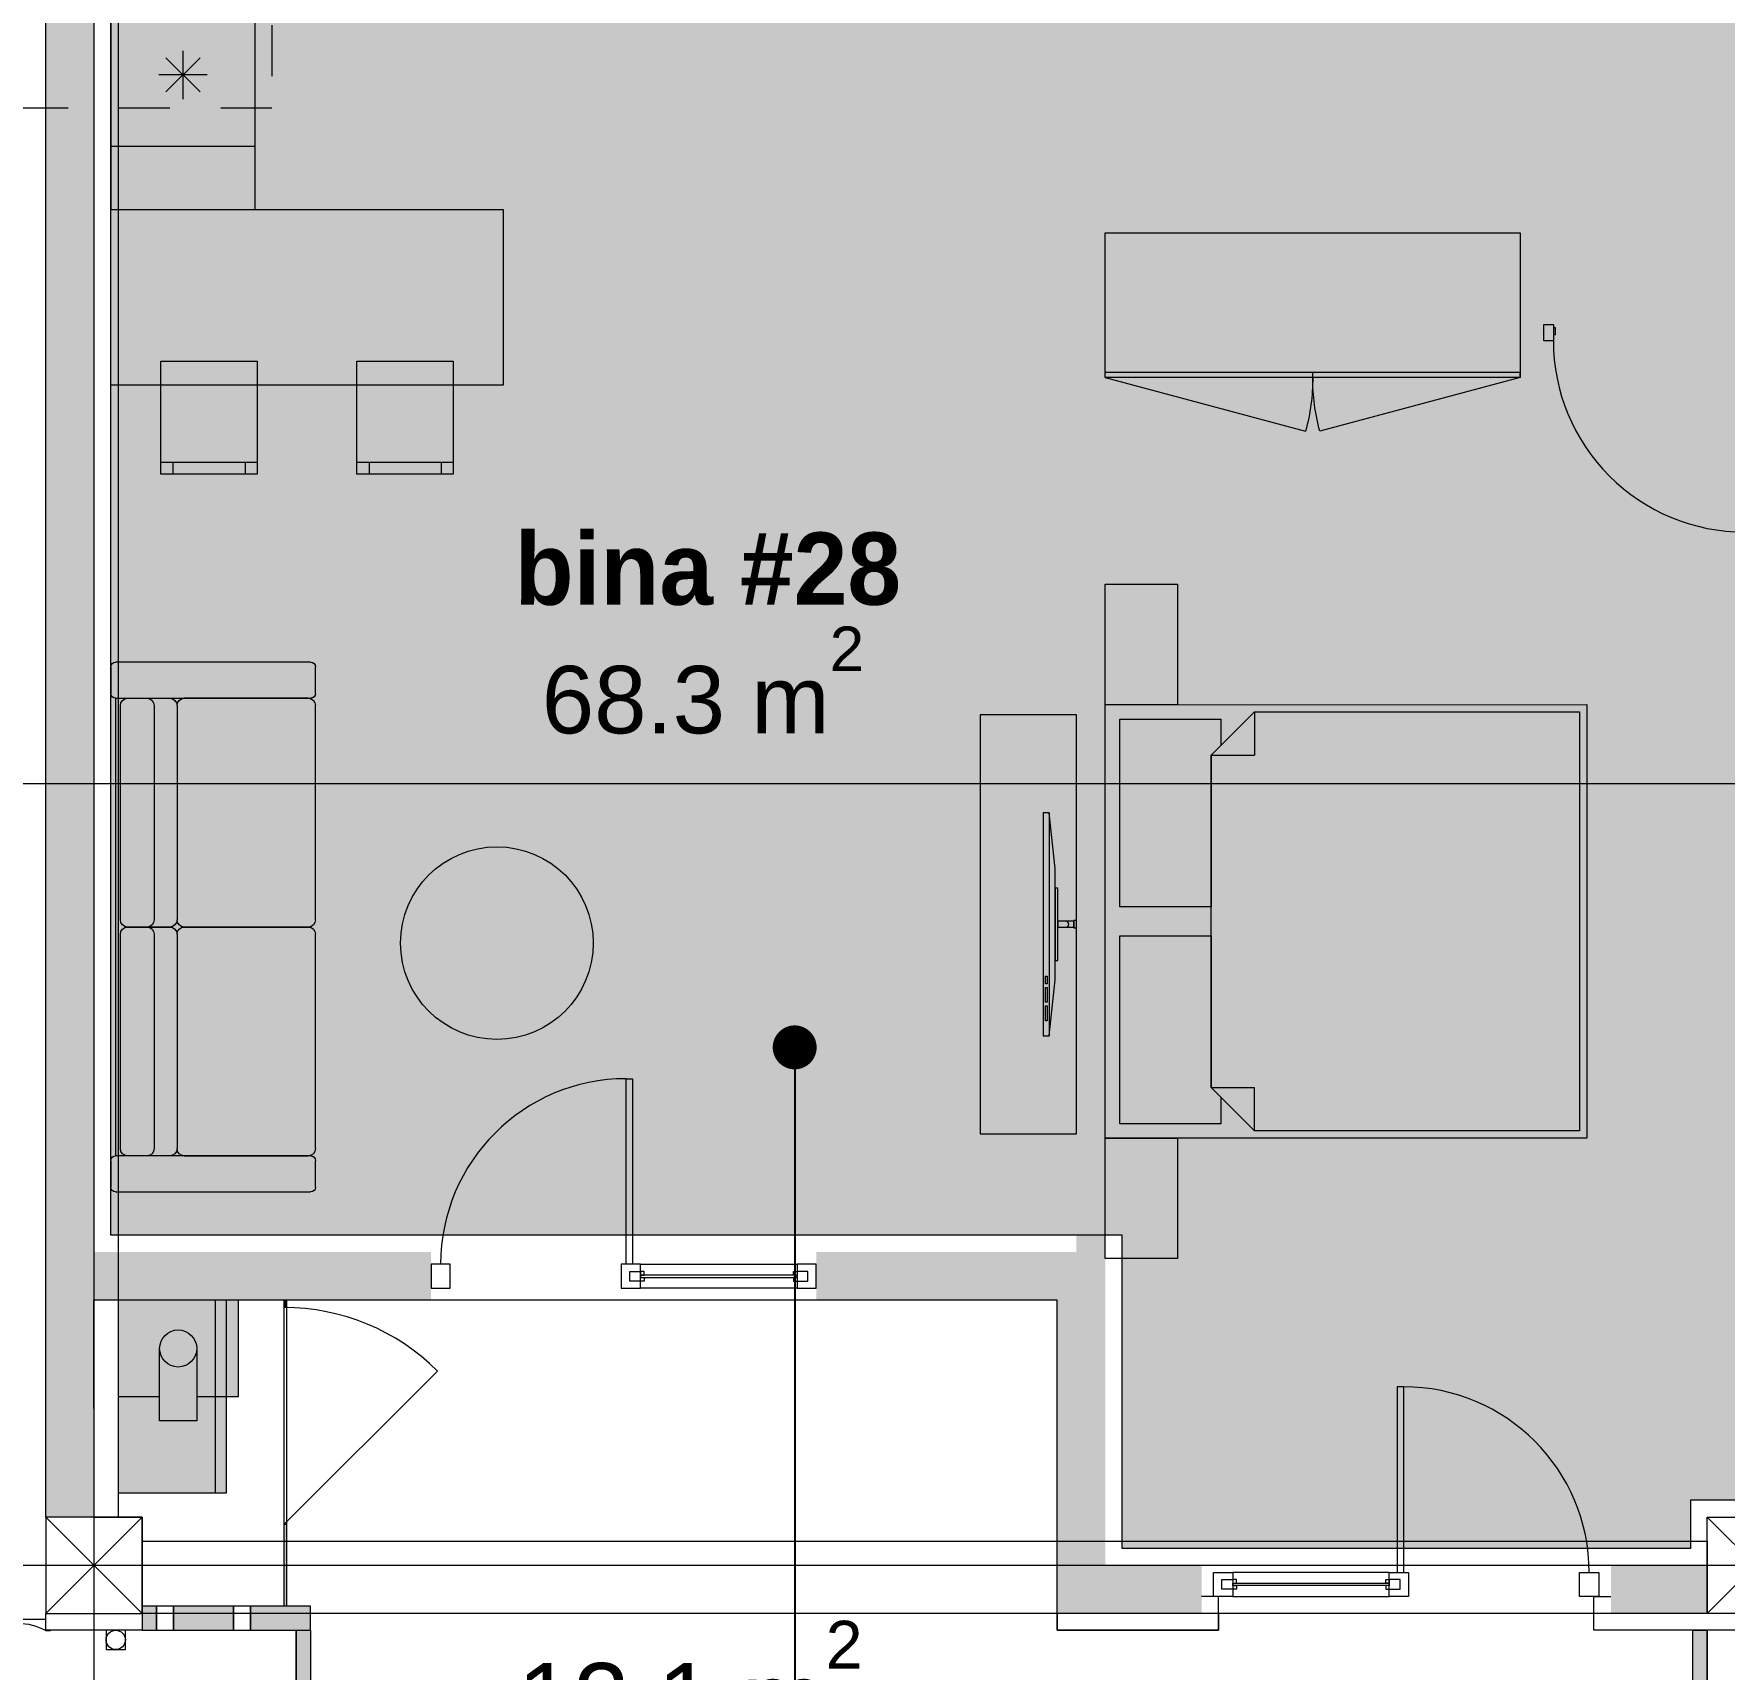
# Model space of a CAD drawing. Header units: millimetres. Extents: x 475159934 to 476245151, y 4620917055 to 4621447368.
# Drawn here: x 475254567 to 475261587, y 4621143975 to 4621150765 of the extents above; entities that cross this region are included whole.
import ezdxf

# ---------------------------------------------------------------- set-up
doc = ezdxf.new("R2010")
doc.units = ezdxf.units.MM
doc.header["$MEASUREMENT"] = 0
doc.linetypes.add('Dashed', pattern=[423.333333, 211.666667, -211.666667])
for name, color, linetype, lineweight in [('2D Drafting - General_Pen_No__1_Pen_No__7', 7, 'Continuous', 0), ('2D Drafting - General_Pen_No__250_Pen_No__2_Pen_No__7', 7, 'Continuous', 0), ('2D Drafting - General_Pen_No__250_Pen_No__7_Pen_No__250', 7, 'Continuous', 0), ('2D Drafting - General_Pen_No__250_Pen_No__7_Pen_No__7', 7, 'Continuous', 0), ('2D Drafting - General_Pen_No__7_Pen_No__7_Pen_No__7', 7, 'Continuous', 0), ('Annotation - Text_Pen_No__7_Pen_No__142', 142, 'Continuous', 0), ('Doors_Pen_No__7_Pen_No__7_Pen_No__7', 7, 'Continuous', 0), ('G-Anno-Nplt_Pen_No__142', 142, 'Continuous', 0), ('G-Anno-Nplt_Pen_No__151', 151, 'Continuous', 0), ('G-Anno-Nplt_Pen_No__4', 7, 'Continuous', 0), ('G-Anno-Nplt_Pen_No__7', 7, 'Continuous', 0), ('gegmebi_Pen_No__1_Pen_No__7', 7, 'Continuous', 0), ('gegmebi_Pen_No__7_Pen_No__7', 7, 'Continuous', 0), ('kar-panjara_Pen_No__7_Pen_No__7_Pen_No__7', 7, 'Continuous', 0), ('New_2D Drafting - General_Pen_No__250_Pen_No__7_Pen_No__255', 255, 'Continuous', 0), ('New_2D Drafting - General_Pen_No__2_Pen_No__250', 7, 'Continuous', 0), ('New_G-Anno-Nplt_Pen_No__250', 7, 'Continuous', 0), ('New_G-Anno-Nplt_Pen_No__255', 255, 'Continuous', 0), ('New_G-Anno-Nplt_Pen_No__4', 7, 'Continuous', 0), ('New_reg_nak_Pen_No__250', 7, 'Continuous', 0), ('New_reg_nak_Pen_No__7', 7, 'Continuous', 0), ('New_shenobebi_Pen_No__1', 1, 'Continuous', 0), ('New_Structural - Bearing_Pen_No__250', 7, 'Continuous', 0), ('New_Structural - Bearing_Pen_No__7', 7, 'Continuous', 0), ('zoma_Pen_No__1', 1, 'Continuous', 0), ('zoma_Pen_No__142', 142, 'Continuous', 0), ('zoma_Pen_No__5_Pen_No__5', 5, 'Continuous', 0)]:
    doc.layers.add(name, color=color, linetype=linetype, lineweight=lineweight)
for name, color, linetype in [('New_Interior - Furniture', 7, 'Continuous'), ('New_R03_Nakveti', 7, 'Continuous'), ('zoma', 7, 'Continuous')]:
    doc.layers.add(name, color=color, linetype=linetype)
doc.layers.add('New_Interior - Furniture _Pen_No__252', color=7, linetype='Continuous', lineweight=0, true_color=0x666666)
doc.layers.add('New_R03_Nakveti_Pen_No__252', color=7, linetype='Continuous', lineweight=0, true_color=0x666666)
doc.styles.add('GENERATED_STYLE_1', font='arial.ttf')
doc.styles.add('GENERATED_STYLE_3', font='arial.ttf')
doc.styles.add('GENERATED_STYLE_7', font='')
doc.styles.get('GENERATED_STYLE_7').set_extended_font_data('AcadMtavr', bold=True)
doc.dimstyles.new('GENERATED_STYLE__11', dxfattribs={"dimtxt": 500, "dimasz": 228, "dimexe": 0.18, "dimexo": 3, "dimgap": 0, "dimtad": 1, "dimlfac": 0.001, "dimzin": 0, "dimdsep": 46, "dimtxsty": 'GENERATED_STYLE_3', "dimblk": 'ARROWHEAD_2', "dimblk1": 'ARROWHEAD_2', "dimblk2": 'ARROWHEAD_2', "dimcen": 0.09, "dimclrd": 1, "dimclre": 1, "dimclrt": 1, "dimadec": 0, "dimazin": 0, "dimtfac": 1, "dimtdec": 4, "dimtmove": 2, "dimatfit": 3, "dimfxl": 1, "dimtolj": 1, "dimtzin": 0, "dimarcsym": 0})
doc.dimstyles.new('GENERATED_STYLE__27', dxfattribs={"dimtxt": 0.18, "dimasz": 364.8, "dimexe": 0.18, "dimexo": 0.0625, "dimgap": 0, "dimtad": 0, "dimtih": 1, "dimtoh": 1, "dimdec": 4, "dimzin": 0, "dimdsep": 46, "dimcen": 0.09, "dimadec": 0, "dimazin": 0, "dimtfac": 1, "dimtdec": 4, "dimtmove": 0, "dimatfit": 3, "dimldrblk": 'ARROWHEAD_11', "dimfxl": 1, "dimtolj": 1, "dimtzin": 0, "dimarcsym": 0})
doc.dimstyles.new('GENERATED_STYLE__3', dxfattribs={"dimtxt": 200, "dimasz": 64.421331, "dimexe": 0.18, "dimexo": 3, "dimgap": 0, "dimtad": 1, "dimtih": 1, "dimtoh": 1, "dimlfac": 0.001, "dimzin": 0, "dimdsep": 46, "dimtxsty": 'GENERATED_STYLE_3', "dimblk": 'ARROWHEAD_2', "dimblk1": 'ARROWHEAD_2', "dimblk2": 'ARROWHEAD_2', "dimcen": 0.09, "dimclrd": 142, "dimclre": 142, "dimclrt": 142, "dimadec": 0, "dimazin": 0, "dimtfac": 1, "dimtdec": 4, "dimtmove": 0, "dimatfit": 3, "dimfxl": 1, "dimtolj": 1, "dimtzin": 0, "dimarcsym": 0})
doc.dimstyles.new('GENERATED_STYLE__6', dxfattribs={"dimtxt": 200, "dimasz": 64.421331, "dimexe": 0.18, "dimexo": 3, "dimgap": 0, "dimtad": 1, "dimlfac": 0.001, "dimzin": 0, "dimdsep": 46, "dimtxsty": 'GENERATED_STYLE_3', "dimblk": 'ARROWHEAD_2', "dimblk1": 'ARROWHEAD_2', "dimblk2": 'ARROWHEAD_2', "dimcen": 0.09, "dimclrd": 142, "dimclre": 142, "dimclrt": 142, "dimadec": 0, "dimazin": 0, "dimtfac": 1, "dimtdec": 4, "dimtmove": 0, "dimatfit": 3, "dimfxl": 1, "dimtolj": 1, "dimtzin": 0, "dimarcsym": 0})
doc.dimstyles.new('GENERATED_STYLE__7', dxfattribs={"dimtxt": 200, "dimasz": 64.421331, "dimexe": 0.18, "dimexo": 3, "dimgap": 0, "dimtad": 1, "dimtih": 1, "dimtoh": 1, "dimlfac": 0.001, "dimzin": 0, "dimdsep": 46, "dimtxsty": 'GENERATED_STYLE_3', "dimblk": 'ARROWHEAD_2', "dimblk1": 'ARROWHEAD_2', "dimblk2": 'ARROWHEAD_2', "dimcen": 0.09, "dimclrd": 142, "dimclre": 142, "dimclrt": 142, "dimadec": 0, "dimazin": 0, "dimtfac": 1, "dimtdec": 4, "dimtmove": 2, "dimatfit": 3, "dimfxl": 1, "dimtolj": 1, "dimtzin": 0, "dimarcsym": 0})

# ---------------------------------------------------------------- blocks, each defined once
blk = doc.blocks.new('Kitchen Layout 26_7')
at = {"layer": 'New_Interior - Furniture _Pen_No__252', "color": 251, "linetype": 'Continuous', "lineweight": 0, "true_color": 0x666666}
for p, q in [((3938.3, 705.1), (4079.7, 563.7)), ((3938.3, 563.7), (4079.7, 705.1)), ((4009, 734.4), (4009, 534.4)), ((3909, 634.4), (4109, 634.4)), ((3252.1, -27.5), (2802.1, -27.5)), ((2802.1, -27.5), (2802.1, -377.5)), ((3252.1, -377.5), (3252.1, -27.5)), ((2802.1, -377.5), (3252.1, -377.5))]:
    blk.add_line(p, q, dxfattribs=at)
at = {"layer": 'New_Interior - Furniture _Pen_No__252', "color": 251, "linetype": 'Dashed', "lineweight": 0, "true_color": 0x666666}
for p, q in [((4309, 338.2), (4009, 338.2)), ((4009, 338.2), (4009, -207.5)), ((4309, -507.5), (4309, 338.2)), ((4009, -207.5), (544, -207.5)), ((544, -207.5), (544, -507.5)), ((544, -507.5), (4309, -507.5))]:
    blk.add_line(p, q, dxfattribs=at)
at = {"layer": 'New_Interior - Furniture _Pen_No__252', "color": 251, "linetype": 'Continuous', "lineweight": 0, "true_color": 0x666666, "flags": 128}
for points in [[(236.7, -507.5), (4309, -507.5), (4309, 1192.5), (3709, 1192.5), (3709, 92.5), (236.7, 92.5)], [(3709, 930.6), (3709, 338.2), (4309, 338.2), (4309, 930.6)], [(2122.1, 42.5), (1542.1, 42.5), (1542.1, -457.5), (2122.1, -457.5)], [(3302.1, 22.5), (2752.1, 22.5), (2752.1, -477.5), (3302.1, -477.5)]]:
    blk.add_lwpolyline(points, close=True, dxfattribs=at)
at = {"layer": 'New_Interior - Furniture _Pen_No__252', "color": 251, "linetype": 'Continuous', "lineweight": 0, "true_color": 0x666666}
for centre, radius in [((1666.8, -92.5), 72.5), ((1958.5, -107.5), 105), ((1687.1, -325.5), 90), ((1991.6, -345), 72.5)]:
    blk.add_circle(centre, radius, dxfattribs=at)
blk = doc.blocks.new('Bed Layout 23')
at = {"layer": 'New_R03_Nakveti_Pen_No__252', "color": 251, "linetype": 'Continuous', "lineweight": 0, "true_color": 0x666666}
for p, q in [((-900, 0), (-1400, 0)), ((-1400, 0), (-1400, -300)), ((-900, -300), (-900, 0)), ((900, 0), (-900, 0)), ((-900, 0), (-900, -2000)), ((1400, 0), (900, 0)), ((900, 0), (900, -300)), ((900, -2000), (900, 0)), ((1400, -300), (1400, 0)), ((-1400, -300), (-900, -300)), ((900, -300), (1400, -300)), ((-690, -440), (-870, -620)), ((0, -440), (-690, -440)), ((-690, -440), (-690, -620)), ((690, -440), (0, -440)), ((870, -620), (690, -440)), ((690, -440), (690, -620)), ((-870, -620), (-870, -1970)), ((-870, -620), (-690, -620)), ((870, -620), (690, -620)), ((870, -1970), (870, -620)), ((-900, -2000), (900, -2000)), ((-870, -1970), (0, -1970)), ((0, -1970), (870, -1970))]:
    blk.add_line(p, q, dxfattribs=at)
at = {"layer": 'New_R03_Nakveti_Pen_No__252', "color": 251, "linetype": 'Continuous', "lineweight": 0, "true_color": 0x666666, "flags": 128}
for points in [[(-60, -440), (-60, -60), (-840, -60), (-840, -480), (-730, -480), (-690, -440)], [(690, -440), (730, -480), (840, -480), (840, -60), (60, -60), (60, -440)]]:
    blk.add_lwpolyline(points, close=True, dxfattribs=at)
blk = doc.blocks.new('Sofa 23')
at = {"layer": 'New_Interior - Furniture _Pen_No__252', "color": 251, "linetype": 'Continuous', "lineweight": 0, "true_color": 0x666666}
for p, q in [((20, 850), (130, 850)), ((2070, 850), (2180, 850)), ((0, 20), (0, 830)), ((150, 830), (150, 20)), ((150, 830), (2050, 830)), ((150, 780), (150, 604.7)), ((1070, 810), (180, 810)), ((1100, 604.7), (1100, 780)), ((1100, 780), (1100, 604.7)), ((2020, 810), (1130, 810)), ((2050, 20), (2050, 830)), ((2050, 604.7), (2050, 780)), ((2200, 830), (2200, 20)), ((180, 670), (1070, 670)), ((1130, 670), (2020, 670)), ((180, 574.7), (1070, 574.7)), ((180, 574.7), (1070, 574.7)), ((1130, 574.7), (2020, 574.7)), ((1130, 574.7), (2020, 574.7)), ((150, 30), (150, 544.7)), ((1100, 544.7), (1100, 30)), ((1100, 30), (1100, 544.7)), ((2050, 544.7), (2050, 30)), ((130, 0), (20, 0)), ((1070, 0), (180, 0)), ((2020, 0), (1130, 0)), ((2180, 0), (2070, 0))]:
    blk.add_line(p, q, dxfattribs=at)
for centre, radius, start, end in [((20, 830), 20, 90, 180), ((130, 830), 20, 0, 90), ((2070, 830), 20, 90, 180), ((2180, 830), 20, 0, 90), ((180, 780), 30, 90, 180), ((1070, 780), 30, 0, 90), ((1130, 780), 30, 90, 180), ((2020, 780), 30, 0, 90), ((180, 700), 30, 180, 270), ((1070, 700), 30, 270, 0), ((1130, 700), 30, 180, 270), ((2020, 700), 30, 270, 0), ((180, 604.7), 30, 180, 270), ((180, 544.7), 30, 90, 180), ((1070, 604.7), 30, 270, 0), ((1070, 544.7), 30, 0, 90), ((1130, 604.7), 30, 180, 270), ((1130, 544.7), 30, 90, 180), ((2020, 604.7), 30, 270, 0), ((2020, 544.7), 30, 0, 90), ((20, 20), 20, 180, 270), ((130, 20), 20, 270, 0), ((180, 30), 30, 180, 270), ((1070, 30), 30, 270, 0), ((1130, 30), 30, 180, 270), ((2020, 30), 30, 270, 0), ((2070, 20), 20, 180, 270), ((2180, 20), 20, 270, 0)]:
    blk.add_arc(centre, radius, start, end, dxfattribs=at)
blk = doc.blocks.new('Designer Table 05 26')
at = {"layer": 'New_Interior - Furniture _Pen_No__252', "color": 251, "linetype": 'Continuous', "lineweight": 0, "true_color": 0x666666, "flags": 128}
blk.add_lwpolyline([(400, 0, 1), (-400, 0, 1)], format="xyb", close=True, dxfattribs=at)
blk = doc.blocks.new('Dining Table Rectangle 24')
at = {"layer": 'New_Interior - Furniture _Pen_No__252', "color": 251, "linetype": 'Continuous', "lineweight": 0, "true_color": 0x666666}
for p, q in [((-557.5, 685), (-557.5, 735)), ((-257.5, 685), (-257.5, 735)), ((257.5, 685), (257.5, 735)), ((557.5, 685), (557.5, 735)), ((-607.5, 685), (-207.5, 685)), ((207.5, 685), (607.5, 685))]:
    blk.add_line(p, q, dxfattribs=at)
at = {"layer": 'New_Interior - Furniture _Pen_No__252', "color": 251, "linetype": 'Continuous', "lineweight": 0, "true_color": 0x666666, "flags": 128}
for points in [[(-607.5, 265), (-207.5, 265), (-207.5, 735), (-607.5, 735)], [(207.5, 265), (607.5, 265), (607.5, 735), (207.5, 735)], [(-815, -365), (815, -365), (815, 365), (-815, 365)]]:
    blk.add_lwpolyline(points, close=True, dxfattribs=at)
blk = doc.blocks.new('Wardrobe 01 26_14')
at = {"layer": 'New_Interior - Furniture _Pen_No__252', "color": 251, "linetype": 'Continuous', "lineweight": 0, "true_color": 0x666666}
for p, q in [((0, 20), (1723.6, 20)), ((0, 0), (0, 20)), ((0, 0), (832.4, -223)), ((861.8, 0), (861.8, 20)), ((1723.6, 0), (891.2, -223))]:
    blk.add_line(p, q, dxfattribs=at)
at = {"layer": 'New_Interior - Furniture _Pen_No__252', "color": 251, "linetype": 'Continuous', "lineweight": 0, "true_color": 0x666666, "flags": 128}
blk.add_lwpolyline([(0, 0), (1723.6, 0), (1723.6, 600), (0, 600)], close=True, dxfattribs=at)
at = {"layer": 'New_Interior - Furniture _Pen_No__252', "color": 251, "linetype": 'Continuous', "lineweight": 0, "true_color": 0x666666}
for centre, start, end in [((0, 0), 345, 0), ((1723.6, 0), 180, 195)]:
    blk.add_arc(centre, 861.8, start, end, dxfattribs=at)
blk = doc.blocks.new('*D841', base_point=(475826095.756614, 4621095193.190637))
at = {"layer": 'zoma_Pen_No__1', "color": 1, "linetype": 'Continuous', "lineweight": 0, "transparency": 16777216}
for p, q in [((475297116.781968, 4621144206.159981), (475297116.781968, 4621144352.859981)), ((475297266.781968, 4621144119.557481), (475296966.781968, 4621144292.762481)), ((475297341.781968, 4621144206.159981), (475296891.781968, 4621144206.159981)), ((475297116.781968, 4621136051.488978), (475297116.781968, 4621144206.159981)), ((475296966.781968, 4621136138.091478), (475297266.781968, 4621135964.886478)), ((475297341.781968, 4621136051.488978), (475296891.781968, 4621136051.488978)), ((475297116.781968, 4621135904.788979), (475297116.781968, 4621136051.488978))]:
    blk.add_line(p, q, dxfattribs=at)
at = {"layer": 'zoma_Pen_No__1', "color": 1, "lineweight": 0, "transparency": 16777216, "insert": (475297016.781968, 4621136884.270884), "char_height": 500, "attachment_point": 7, "rotation": 90, "style": 'GENERATED_STYLE_3'}
blk.add_mtext('\\A1;{\\pql;\\fArial|b0|i0|c204|p0;\\W1.000000;8.15}', dxfattribs=at)
blk = doc.blocks.new('ARROWHEAD_2')
at = {"color": 0, "linetype": 'Continuous', "lineweight": 0}
for p, q in [((-0.378, -0.655), (0.378, 0.655)), ((0, 0), (-1, 0))]:
    blk.add_line(p, q, dxfattribs=at)
blk = doc.blocks.new('*D874', base_point=(475826095.8, 4621095193.2))
at = {"layer": 'zoma_Pen_No__142', "color": 142, "linetype": 'Continuous', "lineweight": 0, "transparency": 16777216}
for p, q in [((475254641.3, 4621137897.2), (475254592.3, 4621137812.4)), ((475254616.8, 4621137791.2), (475254616.8, 4621137918.4)), ((475255041.2, 4621137897.2), (475254992.3, 4621137812.4)), ((475255016.8, 4621137791.2), (475255016.8, 4621137918.4)), ((475254616.8, 4621137854.8), (475255016.8, 4621137854.8))]:
    blk.add_line(p, q, dxfattribs=at)
blk = doc.blocks.new('*D875', base_point=(475826095.8, 4621095193.2))
at = {"layer": 'zoma_Pen_No__142', "color": 142, "linetype": 'Continuous', "lineweight": 0, "transparency": 16777216}
for p, q in [((475255041.2, 4621137897.2), (475254992.3, 4621137812.4)), ((475255016.8, 4621137791.2), (475255016.8, 4621137918.4)), ((475261541.2, 4621137897.2), (475261492.3, 4621137812.4)), ((475261516.8, 4621137791.2), (475261516.8, 4621137918.4)), ((475255016.8, 4621137854.8), (475261516.8, 4621137854.8))]:
    blk.add_line(p, q, dxfattribs=at)
at = {"layer": 'zoma_Pen_No__142', "color": 142, "lineweight": 0, "transparency": 16777216, "char_height": 200, "attachment_point": 7, "style": 'GENERATED_STYLE_3'}
for s, insert in [('\\A1;{\\pql;\\fArial|b0|i0|c204|p0;\\W1.000000;0.40}', (475255041.3, 4621137894.8)), ('\\A1;{\\pql;\\fArial|b0|i0|c204|p0;\\W1.000000;6.50}', (475257999.9, 4621137894.8)), ('\\A1;{\\pql;\\fArial|b0|i0|c204|p0;\\W1.000000;0.40}', (475260958.4, 4621137894.8))]:
    blk.add_mtext(s, dxfattribs=dict(at, insert=insert))
blk = doc.blocks.new('*D876', base_point=(475826095.8, 4621095193.2))
at = {"layer": 'zoma_Pen_No__142', "color": 142, "linetype": 'Continuous', "lineweight": 0, "transparency": 16777216}
for p, q in [((475261541.2, 4621137897.2), (475261492.3, 4621137812.4)), ((475261516.8, 4621137791.2), (475261516.8, 4621137918.4)), ((475261941.2, 4621137897.2), (475261892.3, 4621137812.4)), ((475261916.8, 4621137791.2), (475261916.8, 4621137918.4)), ((475261516.8, 4621137854.8), (475261916.8, 4621137854.8))]:
    blk.add_line(p, q, dxfattribs=at)
blk = doc.blocks.new('*D895', base_point=(475826095.8, 4621095193.2))
at = {"layer": 'zoma_Pen_No__142', "color": 142, "linetype": 'Continuous', "lineweight": 0, "transparency": 16777216}
for p, q in [((475253911.8, 4621161505.4), (475253911.8, 4621161632.5)), ((475254311.8, 4621161505.4), (475254311.8, 4621161632.5)), ((475253936.3, 4621161611.3), (475253887.3, 4621161526.6)), ((475253911.8, 4621161569), (475254311.8, 4621161569)), ((475254336.3, 4621161611.3), (475254287.3, 4621161526.6))]:
    blk.add_line(p, q, dxfattribs=at)
at = {"layer": 'zoma_Pen_No__142', "color": 142, "lineweight": 0, "transparency": 16777216, "insert": (475254194.9, 4621161699.6), "char_height": 200, "attachment_point": 7, "style": 'GENERATED_STYLE_3'}
blk.add_mtext('\\A1;{\\pql;\\fArial|b0|i0|c204|p0;\\W1.000000;0.30}', dxfattribs=at)
blk = doc.blocks.new('*D896', base_point=(475826095.8, 4621095193.2))
at = {"layer": 'zoma_Pen_No__142', "color": 142, "linetype": 'Continuous', "lineweight": 0, "transparency": 16777216}
for p, q in [((475254311.8, 4621161505.4), (475254311.8, 4621161632.5)), ((475254611.8, 4621161505.4), (475254611.8, 4621161632.5)), ((475254336.3, 4621161611.3), (475254287.3, 4621161526.6)), ((475254311.8, 4621161569), (475254611.8, 4621161569)), ((475254636.3, 4621161611.3), (475254587.3, 4621161526.6))]:
    blk.add_line(p, q, dxfattribs=at)
blk = doc.blocks.new('*D897', base_point=(475826095.8, 4621095193.2))
at = {"layer": 'zoma_Pen_No__142', "color": 142, "linetype": 'Continuous', "lineweight": 0, "transparency": 16777216}
for p, q in [((475254611.8, 4621161505.4), (475254611.8, 4621161632.5)), ((475255011.8, 4621161505.4), (475255011.8, 4621161632.5)), ((475254636.3, 4621161611.3), (475254587.3, 4621161526.6)), ((475254611.8, 4621161569), (475255011.8, 4621161569)), ((475255036.3, 4621161611.3), (475254987.3, 4621161526.6))]:
    blk.add_line(p, q, dxfattribs=at)
blk = doc.blocks.new('*D968', base_point=(475826095.8, 4621095193.2))
at = {"layer": 'zoma_Pen_No__142', "color": 142, "linetype": 'Continuous', "lineweight": 0, "transparency": 16777216}
for p, q in [((475299991.8, 4621159406.2), (475299991.8, 4621159447.6)), ((475300055.4, 4621159406.2), (475299928.2, 4621159406.2)), ((475300034.2, 4621159381.7), (475299949.4, 4621159430.6)), ((475299991.8, 4621140051.5), (475299991.8, 4621159406.2)), ((475299949.4, 4621140076), (475300034.2, 4621140027.1)), ((475300055.4, 4621140051.5), (475299928.2, 4621140051.5)), ((475299991.8, 4621140010.1), (475299991.8, 4621140051.5))]:
    blk.add_line(p, q, dxfattribs=at)
at = {"layer": 'zoma_Pen_No__142', "color": 142, "lineweight": 0, "transparency": 16777216, "insert": (475299951.8, 4621149385.6), "char_height": 200, "attachment_point": 7, "rotation": 90, "style": 'GENERATED_STYLE_3'}
blk.add_mtext('\\A1;{\\pql;\\fArial|b0|i0|c204|p0;\\W1.000000;19.35}', dxfattribs=at)
blk = doc.blocks.new('*D970', base_point=(475826095.8, 4621095193.2))
at = {"layer": 'zoma_Pen_No__142', "color": 142, "linetype": 'Continuous', "lineweight": 0, "transparency": 16777216}
for p, q in [((475299168.8, 4621144230.6), (475299253.6, 4621144181.7)), ((475299274.8, 4621144206.2), (475299147.7, 4621144206.2)), ((475299211.2, 4621140451.5), (475299211.2, 4621144206.2)), ((475299274.8, 4621140451.5), (475299147.7, 4621140451.5)), ((475299168.8, 4621140476), (475299253.6, 4621140427.1))]:
    blk.add_line(p, q, dxfattribs=at)
at = {"layer": 'zoma_Pen_No__142', "color": 142, "lineweight": 0, "transparency": 16777216, "char_height": 200, "attachment_point": 7, "rotation": 90, "style": 'GENERATED_STYLE_3'}
for s, insert in [('\\A1;{\\pql;\\fArial|b0|i0|c204|p0;\\W1.000000;0.40}', (475299171.2, 4621143647.8)), ('\\A1;{\\pql;\\fArial|b0|i0|c204|p0;\\W1.000000;3.75}', (475299171.2, 4621142061.9))]:
    blk.add_mtext(s, dxfattribs=dict(at, insert=insert))
blk = doc.blocks.new('ARROWHEAD_11')
at = {"color": 0, "linetype": 'Continuous', "lineweight": 0}
blk.add_line((0, 0), (-1, 0), dxfattribs=at)
at = {"color": 0, "linetype": 'Continuous', "lineweight": 0, "const_width": 0.25, "flags": 128}
blk.add_lwpolyline([(-0.125, 0, 1), (0.125, 0, 1)], format="xyb", close=True, dxfattribs=at)
blk = doc.blocks.new('Flexible Shelf 26')
at = {"layer": 'New_Interior - Furniture _Pen_No__252', "color": 251, "linetype": 'Continuous', "lineweight": 0, "true_color": 0x666666, "flags": 128}
blk.add_lwpolyline([(0, 0), (1739.8, 0), (1739.8, 400), (0, 400)], close=True, dxfattribs=at)
blk = doc.blocks.new('Flat Panel TV 26')
at = {"layer": 'New_Interior - Furniture _Pen_No__252', "color": 251, "linetype": 'Continuous', "lineweight": 0, "true_color": 0x666666}
for p, q in [((0, 25), (925.5, 25)), ((678.7, 10), (678.7, 16.2)), ((678.7, 16.2), (709.6, 16.2)), ((709.6, 10), (678.7, 10)), ((709.6, 16.2), (709.6, 10)), ((725, 10), (725, 16.2)), ((725, 16.2), (786.7, 16.2)), ((786.7, 10), (725, 10)), ((786.7, 16.2), (786.7, 10)), ((802.1, 10), (802.1, 16.2)), ((802.1, 16.2), (863.8, 16.2)), ((863.8, 10), (802.1, 10)), ((863.8, 16.2), (863.8, 10))]:
    blk.add_line(p, q, dxfattribs=at)
at = {"layer": 'New_Interior - Furniture _Pen_No__252', "color": 251, "linetype": 'Continuous', "lineweight": 0, "true_color": 0x666666, "flags": 128}
for points in [[(447.8, 127.5), (477.8, 127.5), (477.8, 137.5), (447.8, 137.5)], [(450.3, 60), (475.3, 60), (475.3, 127.5), (450.3, 127.5)], [(0, 0), (925.5, 0), (925.5, 25), (694.1, 50), (231.4, 50), (0, 25)], [(312.8, 50), (612.8, 50), (612.8, 60), (312.8, 60)]]:
    blk.add_lwpolyline(points, close=True, dxfattribs=at)
at = {"layer": 'New_Interior - Furniture _Pen_No__252', "color": 251, "linetype": 'Continuous', "lineweight": 0, "true_color": 0x666666}
blk.add_arc((462.8, 93.8), 12.5, 0, 180, dxfattribs=at)

msp = doc.modelspace()

# ---------------------------------------------------------------- hatches: boundary and pattern name
at = {"layer": '2D Drafting - General_Pen_No__250_Pen_No__2_Pen_No__7', "linetype": 'Continuous', "lineweight": 0}
msp.add_hatch(color=7, dxfattribs=at).paths.add_polyline_path([(475260740.369, 4621150036.167), (475260838.492, 4621150036.167), (475260838.493, 4621149137.506), (475260740.369, 4621149137.506)])
at = {"layer": '2D Drafting - General_Pen_No__250_Pen_No__7_Pen_No__7', "linetype": 'Continuous', "lineweight": 0}
for points in [[(475254816.775, 4621151606.167), (475254616.775, 4621151606.167), (475254616.775, 4621144606.167), (475254816.775, 4621144606.167)], [(475259016.775, 4621150036.167), (475260740.369, 4621150036.167), (475260740.369, 4621149938.043), (475259016.775, 4621149938.043), (475259016.775, 4621145706.167), (475258896.775, 4621145706.167), (475258896.775, 4621150036.167)], [(475254816.775, 4621145506.167), (475256216.784, 4621145506.167), (475256216.784, 4621145706.167), (475254816.775, 4621145706.167)], [(475257816.784, 4621145506.167), (475258816.775, 4621145506.167), (475258816.775, 4621145706.167), (475257816.784, 4621145706.167)], [(475258816.775, 4621144406.16), (475258816.775, 4621145706.167), (475259016.775, 4621145706.167), (475259016.775, 4621144406.16)], [(475255616.775, 4621145476.172), (475255606.775, 4621145476.172), (475255606.775, 4621145506.167), (475255616.775, 4621145506.167)], [(475255616.775, 4621144236.513), (475255606.775, 4621144236.513), (475255606.775, 4621144576.172), (475255616.775, 4621144576.172)], [(475258816.775, 4621144206.18), (475259416.61, 4621144206.18), (475259416.61, 4621144406.18), (475258816.775, 4621144406.18)], [(475261516.775, 4621144206.18), (475261116.612, 4621144206.18), (475261116.612, 4621144406.18), (475261516.775, 4621144406.18)]]:
    msp.add_hatch(color=7, dxfattribs=at).paths.add_polyline_path(points)
at = {"layer": 'G-Anno-Nplt_Pen_No__151', "linetype": 'Continuous', "lineweight": 0, "true_color": 0x1f2f3f}
msp.add_hatch(color=169, dxfattribs=at).paths.add_polyline_path([(475265066.775, 4621149578.944), (475264996.775, 4621149578.944), (475264996.775, 4621144476.16), (475261986.775, 4621144476.16), (475261986.775, 4621144676.16), (475261446.775, 4621144676.16), (475261446.775, 4621144476.18), (475259105.816, 4621144476.18), (475259086.775, 4621144476.18), (475259086.775, 4621145776.167), (475254886.775, 4621145776.167), (475254886.775, 4621150945.979), (475255286.775, 4621150945.979), (475255286.775, 4621151736.166), (475261006.58, 4621151736.166), (475261006.58, 4621151336.16), (475261686.967, 4621151336.16), (475261686.967, 4621151536.16), (475261986.775, 4621151536.16), (475261986.775, 4621152096.092), (475263257.094, 4621152096.092), (475263257.094, 4621152166.092), (475264477.217, 4621152166.092), (475264477.217, 4621151766.085), (475265066.775, 4621151766.085)])
at = {"layer": 'New_2D Drafting - General_Pen_No__250_Pen_No__7_Pen_No__255', "linetype": 'Continuous', "lineweight": 0}
for points in [[(475254916.775, 4621145506.172), (475255416.775, 4621145506.167), (475255416.771, 4621145106.172), (475255243.786, 4621145106.173), (475255243.785, 4621145006.17), (475255089.759, 4621145006.172), (475255089.76, 4621145106.175), (475254916.771, 4621145106.176)], [(475254916.775, 4621145506.172), (475255366.775, 4621145506.172), (475255366.775, 4621144706.172), (475254916.775, 4621144706.172)]]:
    msp.add_hatch(color=255, dxfattribs=at).paths.add_polyline_path(points)
at = {"layer": 'New_G-Anno-Nplt_Pen_No__250', "linetype": 'Continuous', "lineweight": 0, "true_color": 0x000000}
for points in [[(475255016.775, 4621144136.513), (475255076.775, 4621144136.513), (475255076.775, 4621144236.513), (475255016.775, 4621144236.513)], [(475255396.775, 4621144236.513), (475255146.775, 4621144236.513), (475255146.775, 4621144136.513), (475255396.775, 4621144136.513)], [(475255466.775, 4621144136.513), (475255716.775, 4621144136.513), (475255716.775, 4621144236.513), (475255466.775, 4621144236.513)]]:
    msp.add_hatch(color=18, dxfattribs=at).paths.add_polyline_path(points)
at = {"layer": 'New_G-Anno-Nplt_Pen_No__255', "linetype": 'Continuous', "lineweight": 0}
msp.add_hatch(color=255, dxfattribs=at).paths.add_polyline_path([(475255656.775, 4621143006.368), (475255656.775, 4621144136.513), (475255716.775, 4621144136.513), (475255716.775, 4621143066.368), (475261456.759, 4621143066.368), (475261456.759, 4621144136.513), (475261516.775, 4621144136.513), (475261516.775, 4621143006.368)])

# ---------------------------------------------------------------- linework, layer by layer
at = {"layer": '2D Drafting - General_Pen_No__1_Pen_No__7', "color": 7, "linetype": 'Continuous', "lineweight": 0}
for p, q in [((475254616.775, 4621144206.167), (475255016.775, 4621144606.167)), ((475255016.775, 4621144206.167), (475254616.775, 4621144606.167)), ((475261516.775, 4621144206.167), (475261916.775, 4621144606.167)), ((475261916.775, 4621144206.167), (475261516.775, 4621144606.167))]:
    msp.add_line(p, q, dxfattribs=at)
at = {"layer": '2D Drafting - General_Pen_No__1_Pen_No__7', "color": 7, "linetype": 'Continuous', "lineweight": 0, "flags": 128}
for points in [[(475254616.775, 4621144606.167), (475254616.775, 4621151606.167), (475254916.775, 4621151606.167), (475254916.775, 4621144606.167)], [(475254616.775, 4621144206.167), (475255016.775, 4621144206.167), (475255016.775, 4621144606.167), (475254616.775, 4621144606.167)], [(475261916.775, 4621144206.167), (475261516.775, 4621144206.167), (475261516.775, 4621144606.167), (475261916.775, 4621144606.167)], [(475261516.775, 4621144206.167), (475255016.775, 4621144206.167), (475255016.775, 4621144506.167), (475261516.775, 4621144506.167)]]:
    msp.add_lwpolyline(points, close=True, dxfattribs=at)
at = {"layer": '2D Drafting - General_Pen_No__1_Pen_No__7', "color": 7, "linetype": 'Continuous', "lineweight": 0}
msp.add_circle((475254907.246, 4621144096.137), 40, dxfattribs=at)
at = {"layer": '2D Drafting - General_Pen_No__250_Pen_No__7_Pen_No__250', "color": 7, "linetype": 'Continuous', "lineweight": 0, "flags": 128}
for points in [[(475255616.775, 4621145476.172), (475255606.775, 4621145476.172), (475255606.775, 4621145506.167), (475255616.775, 4621145506.167)], [(475255616.775, 4621144236.513), (475255606.775, 4621144236.513), (475255606.775, 4621144576.172), (475255616.775, 4621144576.172)]]:
    msp.add_lwpolyline(points, close=True, dxfattribs=at)
at = {"layer": '2D Drafting - General_Pen_No__7_Pen_No__7_Pen_No__7', "color": 7, "linetype": 'Continuous', "lineweight": 0, "flags": 128}
for points in [[(475257736.779, 4621145556.14), (475257086.779, 4621145556.169), (475257086.784, 4621145656.108), (475257736.784, 4621145656.079)], [(475259546.61, 4621144276.538), (475260196.61, 4621144276.567), (475260196.605, 4621144376.506), (475259546.605, 4621144376.477)]]:
    msp.add_lwpolyline(points, close=True, dxfattribs=at)
at = {"layer": '2D Drafting - General_Pen_No__7_Pen_No__7_Pen_No__7', "color": 7, "linetype": 'Continuous', "lineweight": 0}
for centre, radius, start, end in [((475261672.315, 4621149490.449), 794.311, 179.9983197, 270), ((475257027.095, 4621145656.121), 770.311, 89.9974687, 179.994289), ((475260256.294, 4621144376.519), 770.311, 0.005711, 90.0025313)]:
    msp.add_arc(centre, radius, start, end, dxfattribs=at)
at = {"layer": 'Doors_Pen_No__7_Pen_No__7_Pen_No__7', "color": 7, "linetype": 'Continuous', "lineweight": 0, "flags": 128}
for points in [[(475260838.492, 4621149558.205), (475260878.004, 4621149558.205), (475260878.004, 4621149490.472), (475260838.492, 4621149490.472)], [(475260886.892, 4621149543.805), (475260878.004, 4621149543.805), (475260878.004, 4621149517.139), (475260886.892, 4621149517.139)], [(475257053.761, 4621145656.12), (475257027.095, 4621145656.121), (475257027.129, 4621146426.432), (475257053.796, 4621146426.431)], [(475260229.627, 4621144376.518), (475260256.294, 4621144376.519), (475260256.26, 4621145146.83), (475260229.593, 4621145146.829)]]:
    msp.add_lwpolyline(points, close=True, dxfattribs=at)
at = {"layer": 'G-Anno-Nplt_Pen_No__4', "color": 7, "linetype": 'Continuous', "lineweight": 0, "flags": 128}
msp.add_lwpolyline([(475265066.775, 4621151766.085), (475265066.775, 4621149578.944), (475264996.775, 4621149578.944), (475264996.775, 4621144476.16), (475261986.775, 4621144476.16), (475261986.775, 4621144676.16), (475261446.775, 4621144676.16), (475261446.775, 4621144476.18), (475259105.816, 4621144476.18), (475259086.775, 4621144476.18), (475259086.775, 4621145776.167), (475254886.775, 4621145776.167), (475254886.775, 4621150945.979)], dxfattribs=at)
at = {"layer": 'gegmebi_Pen_No__1_Pen_No__7', "color": 7, "linetype": 'Continuous', "lineweight": 0, "flags": 128}
for points in [[(475255243.786, 4621145106.173), (475255416.771, 4621145106.172), (475255416.775, 4621145506.167), (475254916.775, 4621145506.172), (475254916.771, 4621145106.176), (475255089.76, 4621145106.175)], [(475255243.788, 4621145306.172), (475255243.785, 4621145006.17), (475255089.759, 4621145006.172), (475255089.762, 4621145306.173)]]:
    msp.add_lwpolyline(points, dxfattribs=at)
at = {"layer": 'gegmebi_Pen_No__7_Pen_No__7', "color": 7, "linetype": 'Continuous', "lineweight": 0}
for p, q in [((475254867.246, 4621144136.137), (475254867.246, 4621144056.137)), ((475254947.246, 4621144136.137), (475254867.246, 4621144136.137)), ((475254947.246, 4621144056.137), (475254947.246, 4621144136.137)), ((475254867.246, 4621144056.137), (475254947.246, 4621144056.137))]:
    msp.add_line(p, q, dxfattribs=at)
at = {"layer": 'kar-panjara_Pen_No__7_Pen_No__7_Pen_No__7', "color": 7, "linetype": 'Continuous', "lineweight": 0, "flags": 128}
for points in [[(475256216.779, 4621145556.189), (475256296.779, 4621145556.186), (475256296.784, 4621145656.186), (475256216.784, 4621145656.189)], [(475257006.779, 4621145556.111), (475257086.779, 4621145556.108), (475257086.784, 4621145656.108), (475257006.784, 4621145656.111)], [(475257041.782, 4621145626.11), (475257086.782, 4621145626.108), (475257086.782, 4621145611.108), (475257086.781, 4621145601.108), (475257101.781, 4621145601.107), (475257101.781, 4621145586.107), (475257041.781, 4621145586.11)], [(475257101.782, 4621145626.107), (475257086.782, 4621145626.108), (475257086.782, 4621145611.108), (475257101.782, 4621145611.107)], [(475257781.782, 4621145626.077), (475257736.782, 4621145626.079), (475257736.782, 4621145611.079), (475257736.781, 4621145601.079), (475257721.781, 4621145601.08), (475257721.781, 4621145586.08), (475257781.781, 4621145586.077)], [(475257721.782, 4621145626.08), (475257736.782, 4621145626.079), (475257736.782, 4621145611.079), (475257721.782, 4621145611.08)], [(475257736.779, 4621145556.14), (475257816.779, 4621145556.137), (475257816.784, 4621145656.137), (475257736.784, 4621145656.14)], [(475257736.782, 4621145611.079), (475257086.782, 4621145611.108), (475257086.781, 4621145601.108), (475257736.781, 4621145601.079)], [(475259546.61, 4621144276.538), (475259466.61, 4621144276.535), (475259466.605, 4621144376.535), (475259546.605, 4621144376.538)], [(475260276.61, 4621144276.509), (475260196.61, 4621144276.506), (475260196.605, 4621144376.506), (475260276.605, 4621144376.509)], [(475261066.609, 4621144276.587), (475260986.609, 4621144276.584), (475260986.605, 4621144376.584), (475261066.605, 4621144376.587)], [(475259501.606, 4621144346.475), (475259546.606, 4621144346.477), (475259546.607, 4621144331.477), (475259546.608, 4621144321.477), (475259561.608, 4621144321.478), (475259561.608, 4621144306.478), (475259501.608, 4621144306.475)], [(475259561.606, 4621144346.478), (475259546.606, 4621144346.477), (475259546.607, 4621144331.477), (475259561.607, 4621144331.478)], [(475259546.607, 4621144331.477), (475260196.607, 4621144331.506), (475260196.608, 4621144321.506), (475259546.608, 4621144321.477)], [(475260181.606, 4621144346.505), (475260196.606, 4621144346.506), (475260196.607, 4621144331.506), (475260181.607, 4621144331.505)], [(475260241.606, 4621144346.508), (475260196.606, 4621144346.506), (475260196.607, 4621144331.506), (475260196.608, 4621144321.506), (475260181.608, 4621144321.505), (475260181.608, 4621144306.505), (475260241.608, 4621144306.508)]]:
    msp.add_lwpolyline(points, close=True, dxfattribs=at)
at = {"layer": 'New_G-Anno-Nplt_Pen_No__4', "color": 7, "linetype": 'Continuous', "lineweight": 0, "flags": 128}
for points in [[(475254815.039, 4621145506.167), (475254816.775, 4621144606.167), (475255016.775, 4621144606.167), (475255016.775, 4621144136.513), (475255656.775, 4621144136.513), (475255656.775, 4621143006.368), (475261516.775, 4621143006.368), (475261516.775, 4621144136.513), (475261046.61, 4621144136.513), (475261046.61, 4621144206.167), (475259486.619, 4621144206.167), (475259486.619, 4621144136.513), (475258816.775, 4621144136.513), (475258816.775, 4621145506.167)], [(475255016.775, 4621144136.513), (475255076.775, 4621144136.513), (475255076.775, 4621144236.513), (475255016.775, 4621144236.513)], [(475255396.775, 4621144236.513), (475255146.775, 4621144236.513), (475255146.775, 4621144136.513), (475255396.775, 4621144136.513)], [(475255466.775, 4621144136.513), (475255716.775, 4621144136.513), (475255716.775, 4621144236.513), (475255466.775, 4621144236.513)], [(475255656.775, 4621143006.368), (475255656.775, 4621144136.513), (475255716.775, 4621144136.513), (475255716.775, 4621143066.368), (475261456.759, 4621143066.368), (475261456.759, 4621144136.513), (475261516.775, 4621144136.513), (475261516.775, 4621143006.368)]]:
    msp.add_lwpolyline(points, close=True, dxfattribs=at)
at = {"layer": 'New_reg_nak_Pen_No__250', "color": 7, "linetype": 'Continuous', "lineweight": 0}
for p, q in [((475255321.297, 4621144706.172), (475255321.297, 4621145506.172)), ((475255606.775, 4621144576.172), (475255606.775, 4621145476.172))]:
    msp.add_line(p, q, dxfattribs=at)
at = {"layer": 'New_reg_nak_Pen_No__250', "color": 7, "linetype": 'Continuous', "lineweight": 0, "flags": 128}
msp.add_lwpolyline([(475254916.775, 4621145506.172), (475254916.775, 4621144706.172), (475255366.775, 4621144706.172), (475255366.775, 4621145506.172)], close=True, dxfattribs=at)
msp.add_lwpolyline([(475255616.775, 4621145506.154), (475255616.775, 4621144576.172)], dxfattribs=at)
at = {"layer": 'New_reg_nak_Pen_No__250', "color": 7, "linetype": 'Continuous', "lineweight": 0}
msp.add_circle((475255166.775, 4621145306.172), 77.013, dxfattribs=at)
at = {"layer": 'New_reg_nak_Pen_No__7', "color": 7, "linetype": 'Continuous', "lineweight": 0, "flags": 128}
for points in [[(475258816.775, 4621144206.167), (475258816.775, 4621144136.513), (475259486.619, 4621144136.513), (475259486.629, 4621144276.535), (475259416.614, 4621144276.533)], [(475269216.938, 4621144276.589), (475269286.954, 4621144276.589), (475269286.952, 4621144136.513), (475261046.609, 4621144136.513), (475261046.609, 4621144276.535), (475261116.612, 4621144276.535)], [(475255016.775, 4621144206.167), (475255016.775, 4621144136.513), (475254616.71, 4621144136.513), (475254616.71, 4621144206.174)]]:
    msp.add_lwpolyline(points, dxfattribs=at)
at = {"layer": 'New_shenobebi_Pen_No__1', "color": 1, "linetype": 'Dashed', "lineweight": 0}
msp.add_lwpolyline([(475301569.026, 4621154611.49), (475255555.776, 4621154611.49), (475255555.776, 4621150456.854), (475228397.958, 4621150456.854)], dxfattribs=at)
at = {"layer": 'New_Structural - Bearing_Pen_No__250', "color": 7, "linetype": 'Continuous', "lineweight": 0}
msp.add_line((475255606.763, 4621144576.172), (475256243.163, 4621145212.571), dxfattribs=at)
msp.add_lwpolyline([(475254386.634, 4621144134.722, -0.26578795), (475254616.71, 4621144134.722), (475254636.62, 4621144134.722), (475254636.62, 4621144136.513), (475254616.71, 4621144136.513), (475254616.71, 4621144180.453), (475254386.435, 4621144180.453), (475254386.435, 4621144136.513), (475254372.005, 4621144136.513), (475254372.005, 4621144134.722)], format="xyb", close=True, dxfattribs=at)
msp.add_arc((475255606.775, 4621144576.184), 899.988, 45, 90, dxfattribs=at)
at = {"layer": 'New_Structural - Bearing_Pen_No__7', "color": 7, "linetype": 'Continuous', "lineweight": 0}
for points in [[(475255076.775, 4621144136.513), (475255146.775, 4621144136.513), (475255146.775, 4621144236.513), (475255076.775, 4621144236.513)], [(475255396.775, 4621144136.513), (475255466.775, 4621144136.513), (475255466.775, 4621144236.513), (475255396.775, 4621144236.513)]]:
    msp.add_lwpolyline(points, close=True, dxfattribs=at)
at = {"layer": 'zoma_Pen_No__5_Pen_No__5', "color": 5, "linetype": 'Continuous', "lineweight": 0}
for p, q in [((475254816.775, 4621162687.143), (475254816.775, 4621134452.213)), ((475229336.224, 4621147651.525), (475300763.831, 4621147651.525)), ((475229336.224, 4621144406.16), (475300763.831, 4621144406.16))]:
    msp.add_line(p, q, dxfattribs=at)

# ---------------------------------------------------------------- block references
at = {"layer": 'New_Interior - Furniture', "color": 1, "linetype": 'Continuous', "lineweight": 0, "zscale": 1000}
for name, p, rotation in [('Kitchen Layout 26_7', (475259195.757, 4621151228.655), 180), ('Flexible Shelf 26', (475258496.775, 4621147937.567), 270), ('Flat Panel TV 26', (475258759.275, 4621147530.418), 270)]:
    msp.add_blockref(name, p, dxfattribs=dict(at, rotation=rotation))
at = {"layer": 'New_Interior - Furniture', "color": 1, "linetype": 'Continuous', "lineweight": 0, "xscale": -1, "zscale": 1000}
for name, p, rotation in [('Dining Table Rectangle 24', (475255701.775, 4621149671.166), 180), ('Sofa 23', (475255736.775, 4621148156.013), 90), ('Designer Table 05 26', (475256490.367, 4621146989.433), 270)]:
    msp.add_blockref(name, p, dxfattribs=dict(at, rotation=rotation))
msp.add_blockref('Wardrobe 01 26_14', (475260740.369, 4621149338.043), dxfattribs=at)
at = {"layer": 'New_R03_Nakveti', "color": 7, "linetype": 'Continuous', "lineweight": 0, "xscale": -0.9999999999999997, "zscale": 1000, "rotation": 90.0029726951062}
msp.add_blockref('Bed Layout 23', (475259016.848, 4621147079.455), dxfattribs=at)

# ---------------------------------------------------------------- texts
at = {"layer": 'Annotation - Text_Pen_No__7_Pen_No__142', "color": 142, "linetype": 'Continuous', "lineweight": 0, "insert": (475257366.26, 4621148694.271), "char_height": 300, "attachment_point": 2, "style": 'GENERATED_STYLE_7'}
msp.add_mtext('\\A1;{\\pqc;\\fAcadMtavr|b1|i0|c0|p0;\\W1.000000;bina #2\\fAcadMtavr|b1|i0|c0|p0;\\W1.000000;8}', dxfattribs=at)
at = {"layer": 'G-Anno-Nplt_Pen_No__142', "color": 142, "lineweight": 0, "insert": (475256676.641, 4621147856.37), "char_height": 280, "attachment_point": 7, "style": 'GENERATED_STYLE_1'}
msp.add_mtext('{\\fArial|b0|i0|c204|p0;68.3 m{\\H0.66x;\\S2^  ;}}', dxfattribs=at)
at = {"layer": 'G-Anno-Nplt_Pen_No__7', "color": 7, "lineweight": 0, "insert": (475256574.454, 4621143700.168), "char_height": 300, "attachment_point": 7, "style": 'GENERATED_STYLE_1'}
msp.add_mtext('{\\fArial|b0|i0|c204|p0;12.1 m{\\H0.66x;\\S2^  ;}}', dxfattribs=at)

# ---------------------------------------------------------------- dimensions: what is measured, and where the dimension line sits
at = {"layer": 'zoma', "color": 142, "linetype": 'Continuous', "lineweight": 0}
for base, p1, p2, dimstyle, picture, middle in [((475254311.807, 4621161568.965), (475253911.8, 4621141587.013), (475254311.807, 4621141187.013), 'GENERATED_STYLE__3', '*D895', (475253612.379, 4621161708.965)), ((475254611.807, 4621161568.965), (475254311.807, 4621141187.013), (475254611.807, 4621145741.648), 'GENERATED_STYLE__7', '*D896', (475254453.803, 4621161799.57)), ((475255011.8, 4621161568.965), (475254611.807, 4621145741.648), (475255011.8, 4621156884.47), 'GENERATED_STYLE__3', '*D897', (475255295.213, 4621161708.965)), ((475255016.774, 4621137854.781), (475254616.781, 4621143962.326), (475255016.774, 4621155105.147), 'GENERATED_STYLE__3', '*D874', (475255300.187, 4621137994.781)), ((475261516.775, 4621137854.781), (475255016.774, 4621155105.147), (475261516.775, 4621155105.147), 'GENERATED_STYLE__3', '*D875', (475258258.77, 4621137994.781)), ((475261916.774, 4621137854.781), (475261516.775, 4621155105.147), (475261916.774, 4621155105.147), 'GENERATED_STYLE__3', '*D876', (475261217.354, 4621137994.781))]:
    dim = msp.add_linear_dim(base=base, p1=p1, p2=p2, dimstyle=dimstyle, dxfattribs=at)
    dim.commit()
    dim.dimension.update_dxf_attribs({"geometry": picture, "text_midpoint": middle, "dimtype": 160})
for base, p1, p2, picture, middle in [((475299991.81, 4621159406.159), (475233700.384, 4621140051.524), (475255415.89, 4621159406.159), '*D968', (475299851.81, 4621149720.668)), ((475299211.225, 4621144206.167), (475233700.384, 4621140451.524), (475297124.343, 4621144206.167), '*D970', (475299071.225, 4621142320.841))]:
    dim = msp.add_linear_dim(base=base, p1=p1, p2=p2, angle=90, dimstyle='GENERATED_STYLE__6', dxfattribs=at)
    dim.commit()
    dim.dimension.update_dxf_attribs({"geometry": picture, "text_midpoint": middle, "dimtype": 160, "text_rotation": 90})
at = {"layer": 'zoma', "color": 1, "linetype": 'Continuous', "lineweight": 0}
dim = msp.add_linear_dim(base=(475297116.782, 4621144206.16), p1=(475297116.582, 4621136051.489), p2=(475233216.775, 4621144206.16), angle=90, dimstyle='GENERATED_STYLE__11', dxfattribs=at)
dim.commit()
dim.dimension.update_dxf_attribs({"geometry": '*D841', "text_midpoint": (475296766.782, 4621137531.561), "dimtype": 160, "text_rotation": 90})

# ---------------------------------------------------------------- leaders
at = {"layer": 'New_2D Drafting - General_Pen_No__2_Pen_No__250', "color": 7, "linetype": 'Continuous', "lineweight": 0, "annotation_type": 0, "has_hookline": 1, "hookline_direction": 0, "text_width": 1944.787}
msp.add_leader([(475257727.09, 4621146556.452), (475257727.09, 4621141997.14), (475258727.09, 4621141948.077)], dimstyle='GENERATED_STYLE__27', dxfattribs=at)

doc.saveas('drawing.dxf')
